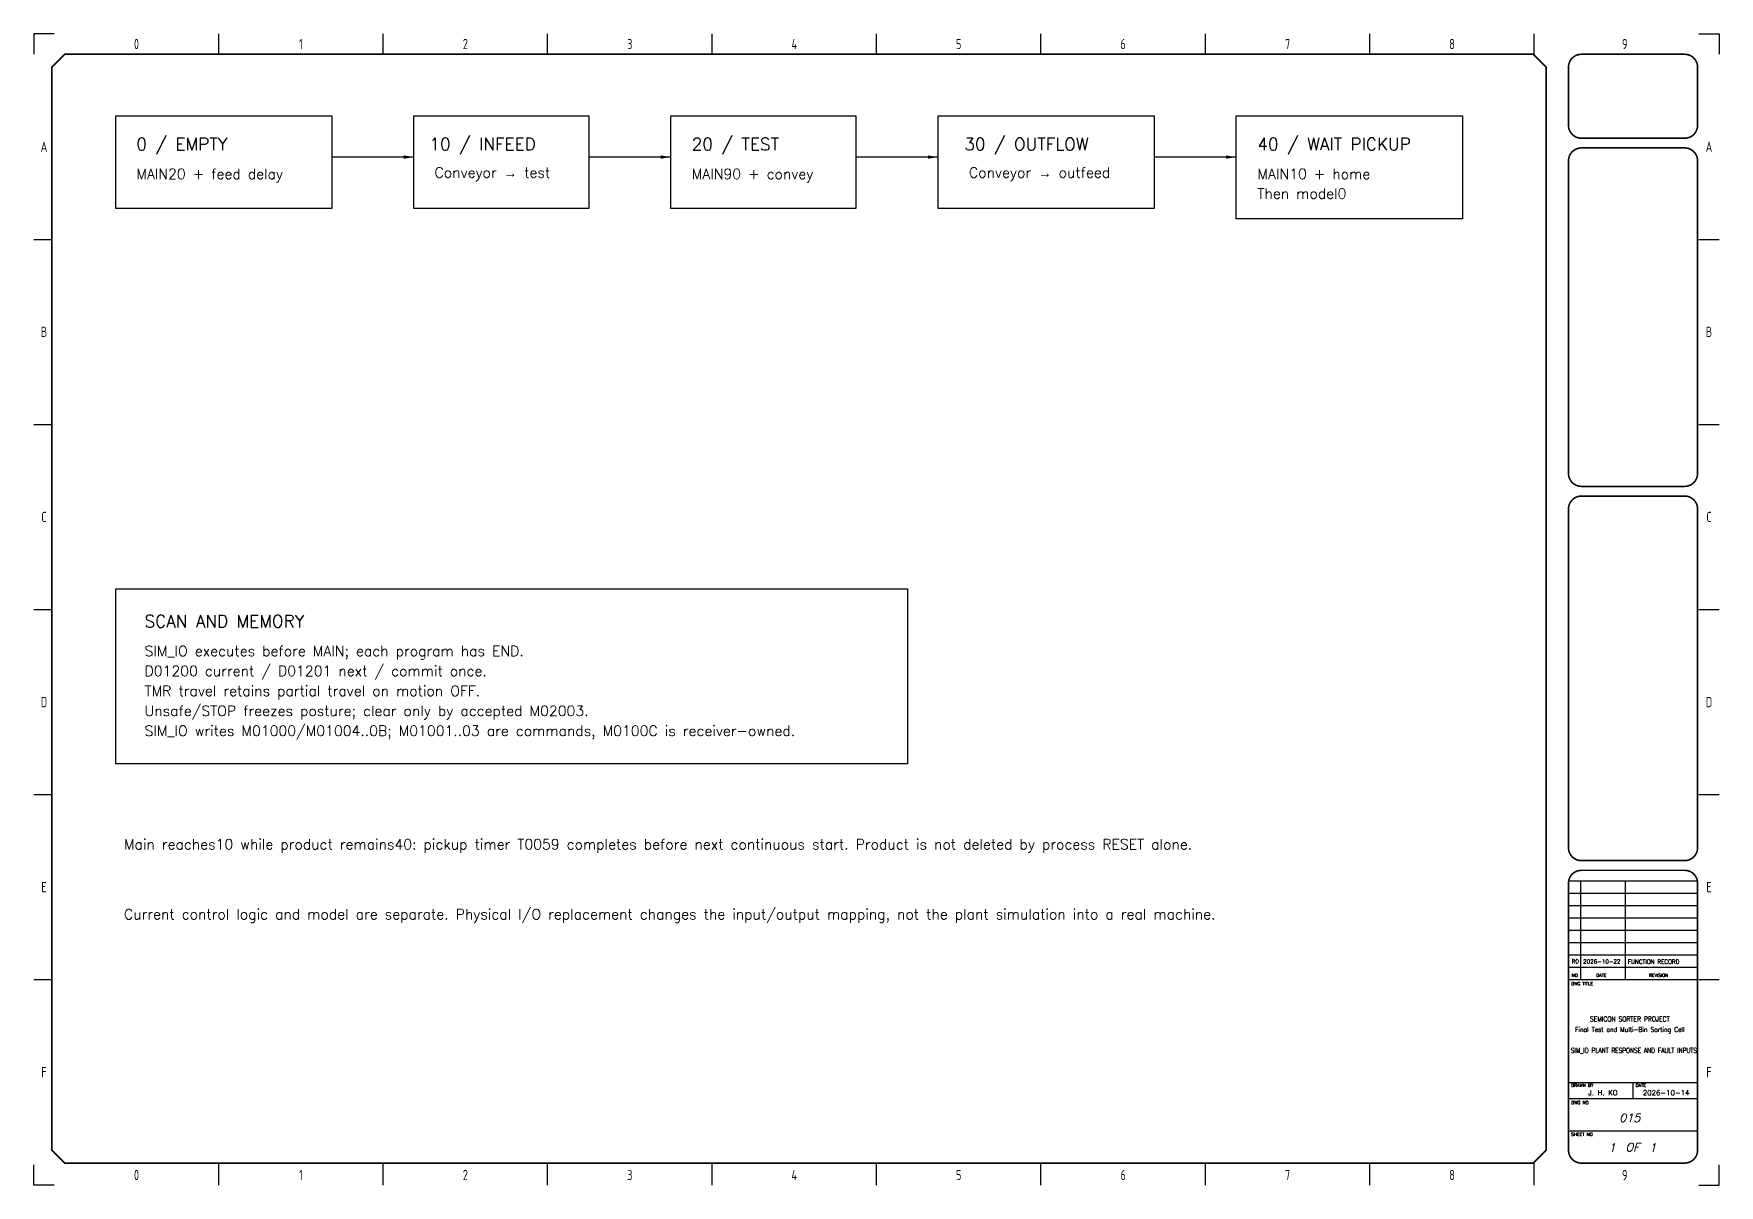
# Model space of a CAD drawing. Extents: x 5 to 415, y 5 to 285.
import ezdxf
from ezdxf.enums import TextEntityAlignment as Align

# ---------------------------------------------------------------- set-up
doc = ezdxf.new("R2010")
doc.units = 0
doc.header["$LTSCALE"] = 10
for name, color, linetype in [('SYMS', 7, 'Continuous'), ('TEXT', 7, 'Continuous'), ('TITLE', 7, 'Continuous'), ('Title blocks', 7, 'Continuous')]:
    doc.layers.add(name, color=color, linetype=linetype)
doc.styles.add('ISO8', font='ISO8.shx', dxfattribs={"width": 0.8})
doc.styles.add('ITALIC', font='ITALIC')
doc.styles.add('ROMANS', font='romans')
doc.dimstyles.get("Standard").update_dxf_attribs({"dimtxt": 0.18, "dimasz": 0.18, "dimexe": 0.18, "dimexo": 0.0625, "dimgap": 0.09, "dimtad": 0, "dimtih": 1, "dimtoh": 1, "dimdec": 4, "dimzin": 0, "dimdsep": 46, "dimtxsty": 'Standard', "dimcen": 0.09, "dimadec": 0, "dimazin": 0, "dimtfac": 1, "dimtdec": 4, "dimtofl": 0, "dimtmove": 0, "dimatfit": 3, "dimfxl": 1, "dimtolj": 1, "dimtzin": 0, "dimarcsym": 0})

# ---------------------------------------------------------------- blocks, each defined once
blk = doc.blocks.new('Title_blocks_A3')
at = {"layer": 'TITLE'}
for p, q in [((372.89, 276.86), (372.89, 259.33)), ((378.33, 79), (409.73, 79)), ((381.28, 79), (381.28, 55)), ((392.12, 79), (392.12, 55)), ((378.33, 76), (409.73, 76)), ((378.32, 73), (409.73, 73)), ((378.32, 70), (409.73, 70)), ((378.32, 67), (409.73, 67)), ((378.32, 64), (409.73, 64)), ((378.32, 61), (409.72, 61)), ((378.32, 58), (409.72, 58)), ((378.32, 55), (409.72, 55)), ((372.89, 13.53), (372.89, 37.81)), ((378.32, 30.02), (409.72, 30.02)), ((394.02, 26.1), (394.02, 30.02)), ((378.32, 26.1), (409.72, 26.1)), ((378.32, 18.24), (409.72, 18.24))]:
    blk.add_line(p, q, dxfattribs=at)
at = {"layer": 'TITLE', "const_width": 0.392}
blk.add_lwpolyline([(372.89, 13.53), (372.89, 276.86), (369.75, 280), (12.53, 280), (9.39, 276.86), (9.39, 13.53), (12.53, 10.39), (369.75, 10.39)], close=True, dxfattribs=at)
for points in [[(381.46, 280, 0.414214), (378.32, 276.86, 0.414214)], [(409.72, 276.86, 0.414214), (406.58, 280, 0.414214)], [(378.32, 262.73, 0.414214), (381.46, 259.59, 0.414214)], [(406.58, 259.59, 0.414214), (409.72, 262.73, 0.414214)], [(381.46, 257.23, 0.414214), (378.32, 254.09, 0.414214)], [(409.72, 254.09, 0.414214), (406.58, 257.23, 0.414214)], [(378.32, 178.08, 0.414214), (381.46, 174.94, 0.414214)], [(406.58, 174.94, 0.414214), (409.72, 178.08, 0.414214)], [(381.46, 172.58, 0.414214), (378.32, 169.44, 0.414214)], [(409.72, 169.44, 0.414214), (406.58, 172.58, 0.414214)], [(378.32, 87.08, 0.414214), (381.46, 83.94, 0.414214)], [(406.58, 83.94, 0.414214), (409.72, 87.08, 0.414214)], [(381.46, 81.58, 0.414214), (378.32, 78.44, 0.414214)], [(409.72, 78.44, 0.414214), (406.58, 81.58, 0.414214)], [(378.32, 13.53, 0.414214), (381.46, 10.39, 0.414214)], [(406.58, 10.39, 0.414214), (409.72, 13.53, 0.414214)]]:
    blk.add_lwpolyline(points, format="xyb", dxfattribs=at)
for points in [[(406.58, 280), (381.46, 280)], [(378.32, 276.86), (378.32, 262.73)], [(409.72, 276.86), (409.72, 262.73)], [(406.58, 259.59), (381.46, 259.59)], [(378.32, 254.09), (378.32, 178.08)], [(406.58, 257.23), (381.46, 257.23)], [(409.72, 254.09), (409.72, 178.08)], [(381.46, 174.94), (406.58, 174.94)], [(381.46, 172.58), (406.58, 172.58)], [(381.46, 83.94), (406.58, 83.94)], [(378.32, 78.44), (378.32, 13.53)], [(381.46, 81.58), (406.58, 81.58)], [(409.72, 78.44), (409.72, 13.53)], [(381.46, 10.39), (406.58, 10.39)]]:
    blk.add_lwpolyline(points, dxfattribs=at)
at = {"layer": 'TITLE', "color": 7, "const_width": 0.392}
for points in [[(378.32, 169.44), (378.32, 87.08)], [(409.72, 169.44), (409.72, 87.08)]]:
    blk.add_lwpolyline(points, dxfattribs=at)
at = {"layer": 'Title blocks', "color": 7}
for p, q in [((50, 280), (50, 285)), ((90, 280), (90, 285)), ((130, 280), (130, 285)), ((170, 280), (170, 285)), ((250, 280), (250, 285)), ((290, 280), (290, 285)), ((330, 280), (330, 285)), ((370, 280), (370, 285)), ((5, 235), (9.39, 235)), ((410, 235), (415, 235)), ((5, 190), (9.39, 190)), ((410, 190), (415, 190)), ((5, 100), (9.39, 100)), ((410, 100), (415, 100)), ((5, 55), (9.39, 55)), ((410, 55), (415, 55)), ((50, 5), (50, 10.39)), ((90, 5), (90, 10.39)), ((130, 5), (130, 10.39)), ((170, 5), (170, 10.39)), ((250, 5), (250, 10.39)), ((290, 5), (290, 10.39)), ((330, 5), (330, 10.39)), ((370, 5), (370, 10.64))]:
    blk.add_line(p, q, dxfattribs=at)
at = {"layer": 'Title blocks', "color": 2}
for p, q in [((210, 280), (210, 285)), ((5, 145), (9.39, 145)), ((410, 145), (415, 145)), ((210, 5), (210, 10.39))]:
    blk.add_line(p, q, dxfattribs=at)
at = {"layer": 'Title blocks'}
for points in [[(10, 285), (5, 285), (5, 280)], [(410, 285), (415, 285), (415, 280)], [(10, 5), (5, 5), (5, 10)], [(410, 5), (415, 5), (415, 10)]]:
    blk.add_lwpolyline(points, dxfattribs=at)
at = {"layer": 'TITLE', "color": 1, "style": 'ROMANS'}
for s, p in [('DWG TITLE', (378.97, 53.64)), ('DRAWN BY', (378.97, 28.91)), ('DATE', (394.67, 28.91)), ('DWG NO', (378.97, 24.72)), ('SHEET NO', (378.97, 17))]:
    blk.add_text(s, height=0.785, dxfattribs=at).set_placement(p)
at = {"layer": 'TITLE', "color": 1}
for s, height, style, p in [('NO.', 0.785, 'ROMANS', (380.02, 56.04)), ('DATE', 0.785, 'ROMANS', (386.32, 56.04)), ('REVISION', 0.785, 'ROMANS', (400.23, 56.04)), ('OF', 2, 'ITALIC', (393.89, 14.25))]:
    blk.add_text(s, height=height, dxfattribs=dict(at, style=style)).set_placement(p, align=Align.MIDDLE)
at = {"layer": 'TITLE', "color": 1, "style": 'ROMANS', "width": 0.8}
for tag, p in [('TITLE#1', (393.23, 44.81)), ('TITLE#2', (393.23, 42.27)), ('TITLE#3', (393.23, 39.73)), ('TITLE#4', (393.23, 37.18))]:
    blk.add_attdef(tag, text='', height=1.2, dxfattribs=at).set_placement(p, align=Align.CENTER)
at = {"layer": 'TITLE', "color": 1}
for tag, p, height, style in [('DRAWNBY', (383.14, 26.88), 1.25, 'ROMANS'), ('DATE', (396.4, 26.88), 1.25, 'ROMANS'), ('SHTS', (397.95, 13.15), 2, 'ITALIC')]:
    blk.add_attdef(tag, p, '', height=height, dxfattribs=dict(at, style=style))
at = {"layer": 'TITLE', "color": 1, "style": 'ITALIC'}
blk.add_attdef('DWG#', text='', height=2, dxfattribs=at).set_placement((393.23, 20.38), align=Align.CENTER)
blk.add_attdef('SH#', text='', height=2, dxfattribs=at).set_placement((389.77, 13.15), align=Align.RIGHT)
at = {"layer": 'TITLE', "color": 7, "flags": 9}
blk.add_attdef('WD_TB', (381.46, 10.39), '', height=1.57, dxfattribs=at)
at = {"layer": 'Title blocks', "style": 'ISO8', "width": 0.8}
for s, p in [('0', (30, 282.5)), ('1', (70, 282.5)), ('2', (110, 282.5)), ('3', (150, 282.5)), ('4', (190, 282.5)), ('5', (230, 282.5)), ('6', (270, 282.5)), ('7', (310, 282.5)), ('8', (350, 282.5)), ('9', (392, 282.5)), ('A', (7.5, 257.5)), ('A', (412.5, 257.5)), ('B', (7.5, 212.5)), ('B', (412.5, 212.5)), ('C', (7.5, 167.5)), ('C', (412.5, 167.5)), ('D', (7.5, 122.5)), ('D', (412.5, 122.5)), ('E', (7.5, 77.5)), ('E', (412.5, 77.5)), ('F', (7.5, 32.5)), ('F', (412.5, 32.5)), ('0', (30, 7.5)), ('1', (70, 7.5)), ('2', (110, 7.5)), ('3', (150, 7.5)), ('4', (190, 7.5)), ('5', (230, 7.5)), ('6', (270, 7.5)), ('7', (310, 7.5)), ('8', (350, 7.5)), ('9', (392, 7.5))]:
    blk.add_text(s, height=2.5, dxfattribs=at).set_placement(p, align=Align.MIDDLE)

msp = doc.modelspace()

# ---------------------------------------------------------------- linework, layer by layer
for points in [[(25, 265), (77.5, 265), (77.5, 242.5), (25, 242.5)], [(97.5, 265), (140, 265), (140, 242.5), (97.5, 242.5)], [(160, 265), (205, 265), (205, 242.5), (160, 242.5)], [(225, 265), (277.5, 265), (277.5, 242.5), (225, 242.5)], [(297.5, 265), (352.5, 265), (352.5, 240), (297.5, 240)], [(25, 150), (217.5, 150), (217.5, 107.5), (25, 107.5)]]:
    msp.add_lwpolyline(points, close=True)

# ---------------------------------------------------------------- block references
at = {"layer": 'SYMS'}
ref = msp.add_blockref('Title_blocks_A3', (0, 0), dxfattribs=at)
ref.add_attrib('TITLE#1', 'SEMICON SORTER PROJECT', dxfattribs={"layer": 'TITLE', "color": 1, "height": 1.2, "style": 'ROMANS', "width": 0.8}).set_placement((393.23, 44.81), align=Align.CENTER)
ref.add_attrib('DATE', '2026-10-14', (396.4, 26.88), dxfattribs={"layer": 'TITLE', "color": 1, "height": 1.25, "style": 'ROMANS'})
ref.add_attrib('DRAWNBY', 'J. H. KO', (383.14, 26.88), dxfattribs={"layer": 'TITLE', "color": 1, "height": 1.25, "style": 'ROMANS'})
ref.add_attrib('SH#', '1', dxfattribs={"layer": 'TITLE', "color": 1, "height": 2, "style": 'ITALIC'}).set_placement((389.77, 13.15), align=Align.RIGHT)
ref.add_attrib('TITLE#2', 'Final Test and Multi-Bin Sorting Cell', dxfattribs={"layer": 'TITLE', "color": 1, "height": 1.2, "style": 'ROMANS', "width": 0.8}).set_placement((393.23, 42.27), align=Align.CENTER)
ref.add_attrib('TITLE#4', 'SIM_IO PLANT RESPONSE AND FAULT INPUTS', dxfattribs={"layer": 'TITLE', "color": 1, "height": 1.2, "style": 'ROMANS', "width": 0.7}).set_placement((394.24, 37.18), align=Align.CENTER)
ref.add_attrib('DWG#', '015', dxfattribs={"layer": 'TITLE', "color": 1, "height": 2, "style": 'ITALIC'}).set_placement((393.23, 20.38), align=Align.CENTER)
ref.add_attrib('SHTS', '1', (397.95, 13.15), dxfattribs={"layer": 'TITLE', "color": 1, "height": 2, "style": 'ITALIC'})

# ---------------------------------------------------------------- texts
at = {"attachment_point": 1}
for s, insert, char_height, width in [('{\\Fromans|c0;Conveyor \\fGulim|b0|i0|c129|p50;→\\Fromans|c129; \\Fromans|c0;test}', (102.5, 252.5), 2.5, 38.0211), ('{\\Fromans|c0;Conveyor \\fGulim|b0|i0|c129|p50;→\\Fromans|c129; \\Fromans|c0;outfeed}', (232.5, 252.5), 2.5, 45.8961), ('{\\Fromans|c129;2026-10-22}', (381.88, 59.92), 1, 22.575), ('{\\Fromans|c0;FUNCTION RECORD}', (392.77, 59.86), 1, 22.575)]:
    msp.add_mtext(s, dxfattribs=dict(at, insert=insert, char_height=char_height, width=width))
at = {"insert": (379.09, 59.95), "char_height": 1, "attachment_point": 1}
msp.add_mtext_dynamic_manual_height_columns('{\\Fromans|c129;R0}', width=2.5, gutter_width=12.5, heights=[0], dxfattribs=at)
at = {"layer": 'TEXT', "style": 'ROMANS'}
for s, height, p in [('0 / EMPTY', 3, (29.96, 256.66)), ('10 / INFEED', 3, (101.26, 256.66)), ('20 / TEST', 3, (165.06, 256.66)), ('30 / OUTFLOW', 3, (231.36, 256.66)), ('40 / WAIT PICKUP', 3, (302.66, 256.66)), ('MAIN20 + feed delay', 2.5, (29.96, 249.66)), ('MAIN90 + convey', 2.5, (165.06, 249.66)), ('MAIN10 + home', 2.5, (302.66, 249.66)), ('Then model0', 2.5, (302.66, 244.89)), ('SCAN AND MEMORY', 3, (31.96, 140.66)), ('SIM_IO executes before MAIN; each program has END.', 2.5, (31.96, 133.66)), ('D01200 current / D01201 next / commit once.', 2.5, (31.96, 128.81)), ('TMR travel retains partial travel on motion OFF.', 2.5, (31.96, 123.96)), ('Unsafe/STOP freezes posture; clear only by accepted M02003.', 2.5, (31.96, 119.11)), ('SIM_IO writes M01000/M01004..0B; M01001..03 are commands, M0100C is receiver-owned.', 2.5, (31.96, 114.26)), ('Main reaches10 while product remains40: pickup timer T0059 completes before next continuous start. Product is not deleted by process RESET alone.', 2.5, (26.96, 86.66)), ('Current control logic and model are separate. Physical I/O replacement changes the input/output mapping, not the plant simulation into a real machine.', 2.5, (26.96, 69.66))]:
    msp.add_text(s, height=height, dxfattribs=at).set_placement(p)

# ---------------------------------------------------------------- leaders
for points in [[(97.5, 255), (77.5, 255)], [(160, 255), (140, 255)], [(225, 255), (205, 255)], [(297.5, 255), (277.5, 255)]]:
    msp.add_leader(points, dimstyle='Standard', override={"dimtxt": 2.5, "dimasz": 2.5, "dimexe": 1.25, "dimexo": 0.625, "dimgap": 0.625, "dimtad": 1, "dimtih": 0, "dimtoh": 0, "dimdec": 2, "dimzin": 8, "dimdsep": 44, "dimcen": 2.5, "dimtdec": 2, "dimtofl": 1, "dimtolj": 0, "dimtzin": 8})

doc.saveas('drawing.dxf')
